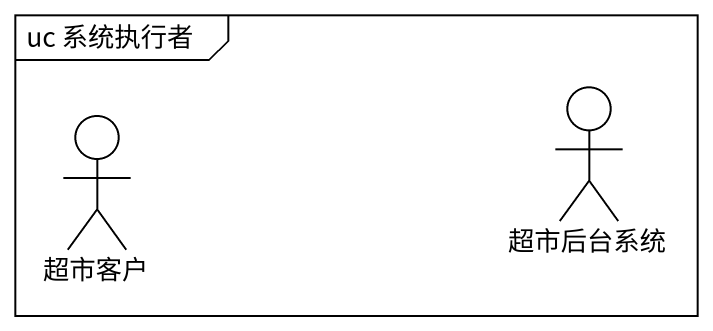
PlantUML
@startuml
mainframe uc 系统执行者
actor 超市客户
actor 超市后台系统
@enduml
